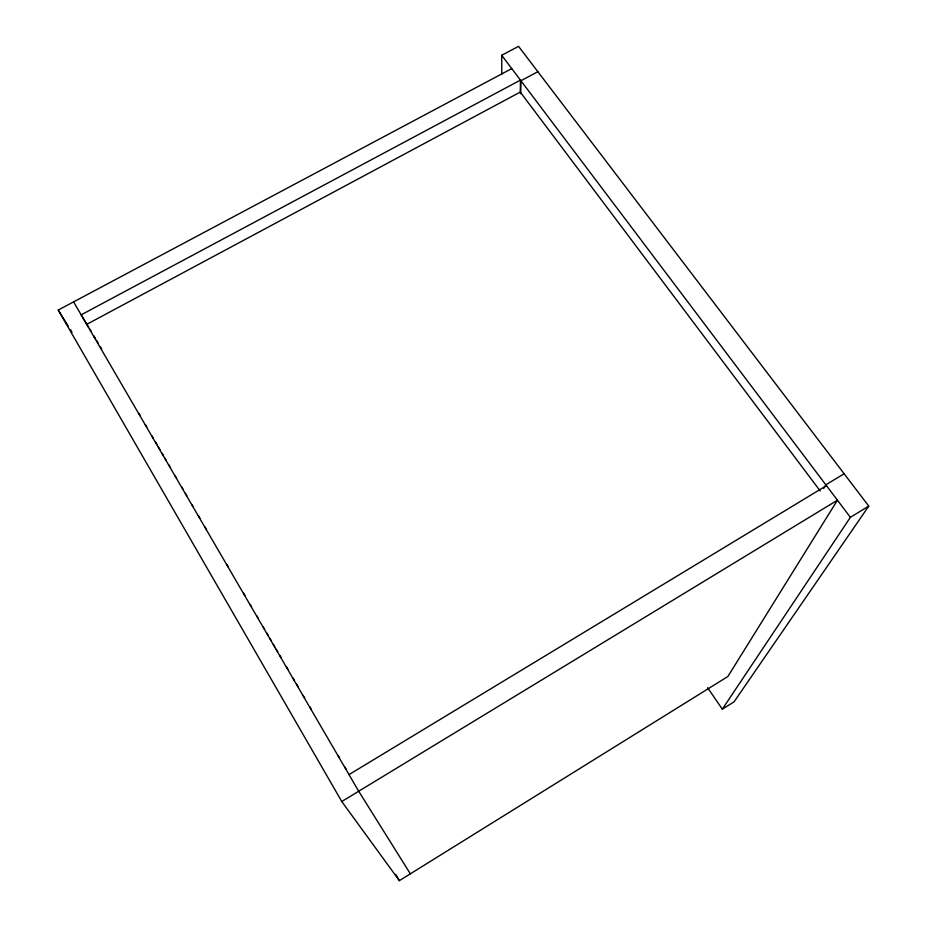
<?xml version="1.0" encoding="UTF-8"?>
<svg xmlns="http://www.w3.org/2000/svg" width="927" height="927" viewBox="0 0 927 927"><rect width="100%" height="100%" fill="white"/><g stroke="black" fill="none" stroke-linecap="round" stroke-linejoin="round"><path stroke-width="1.39" d="M520.267 93.106L520.441 80.104L81.159 314.832L88.586 327.266M520.742 93.766L520.916 80.753L537.857 71.692M823.663 488.552L825.841 484.821L844.126 473.755M707.625 687.718L722.33 709.167L850.372 517.336L868.761 506.096L518.552 46.35L501.704 55.284L501.82 74.079M868.761 506.096L734.033 701.855L722.33 709.167M341.773 801.531L399.363 880.65L727.88 676.501L837.44 500.198L341.773 801.531L58.239 310.058L511.75 68.598M349.004 774.613L826.455 485.632M86.825 324.311L520.279 92.074L820.221 490.997M501.704 55.284L850.372 517.336M410.348 873.813L358.691 791.241L73.615 301.878M58.239 310.058L68.181 325.956M70.464 329.63L71.993 332.075M89.919 329.201L91.402 331.681M93.778 335.968L95.261 338.448M96.593 340.383L98.065 342.863M100.29 346.594L101.773 349.073M93.731 335.991L95.191 338.482M138.83 413.384L140.278 415.875M145.377 424.612L146.825 427.104M151.912 435.852L153.372 438.344M155.551 442.086L157.011 444.589M158.459 447.081L159.919 449.583M162.098 453.326L163.558 455.817M165.006 458.32L166.466 460.812M168.644 464.554L170.093 467.057M175.191 475.794L176.64 478.286M181.738 487.023L183.187 489.526M185.365 493.268L186.825 495.76M191.912 504.497L193.372 506.999M198.459 515.736L199.919 518.228M205.006 526.965L206.454 529.468M226.825 564.416L228.274 566.918M243.546 593.129L245.006 595.621M250.093 604.358L251.553 606.861M256.64 615.598L258.088 618.089M263.187 626.826L264.635 629.329M266.825 633.071L268.274 635.563M269.734 638.066L271.182 640.557M273.361 644.3L274.821 646.803M276.281 649.294L277.729 651.797M279.908 655.54L281.368 658.031M286.455 666.768L287.915 669.271M293.002 678.008L294.462 680.499M296.64 684.253L298.088 686.745M303.187 695.482L304.635 697.985M309.734 706.722L311.182 709.213M338.088 755.401L339.549 757.892M344.635 766.629L346.095 769.132M395.725 874.393L399.363 880.65"/></g></svg>
